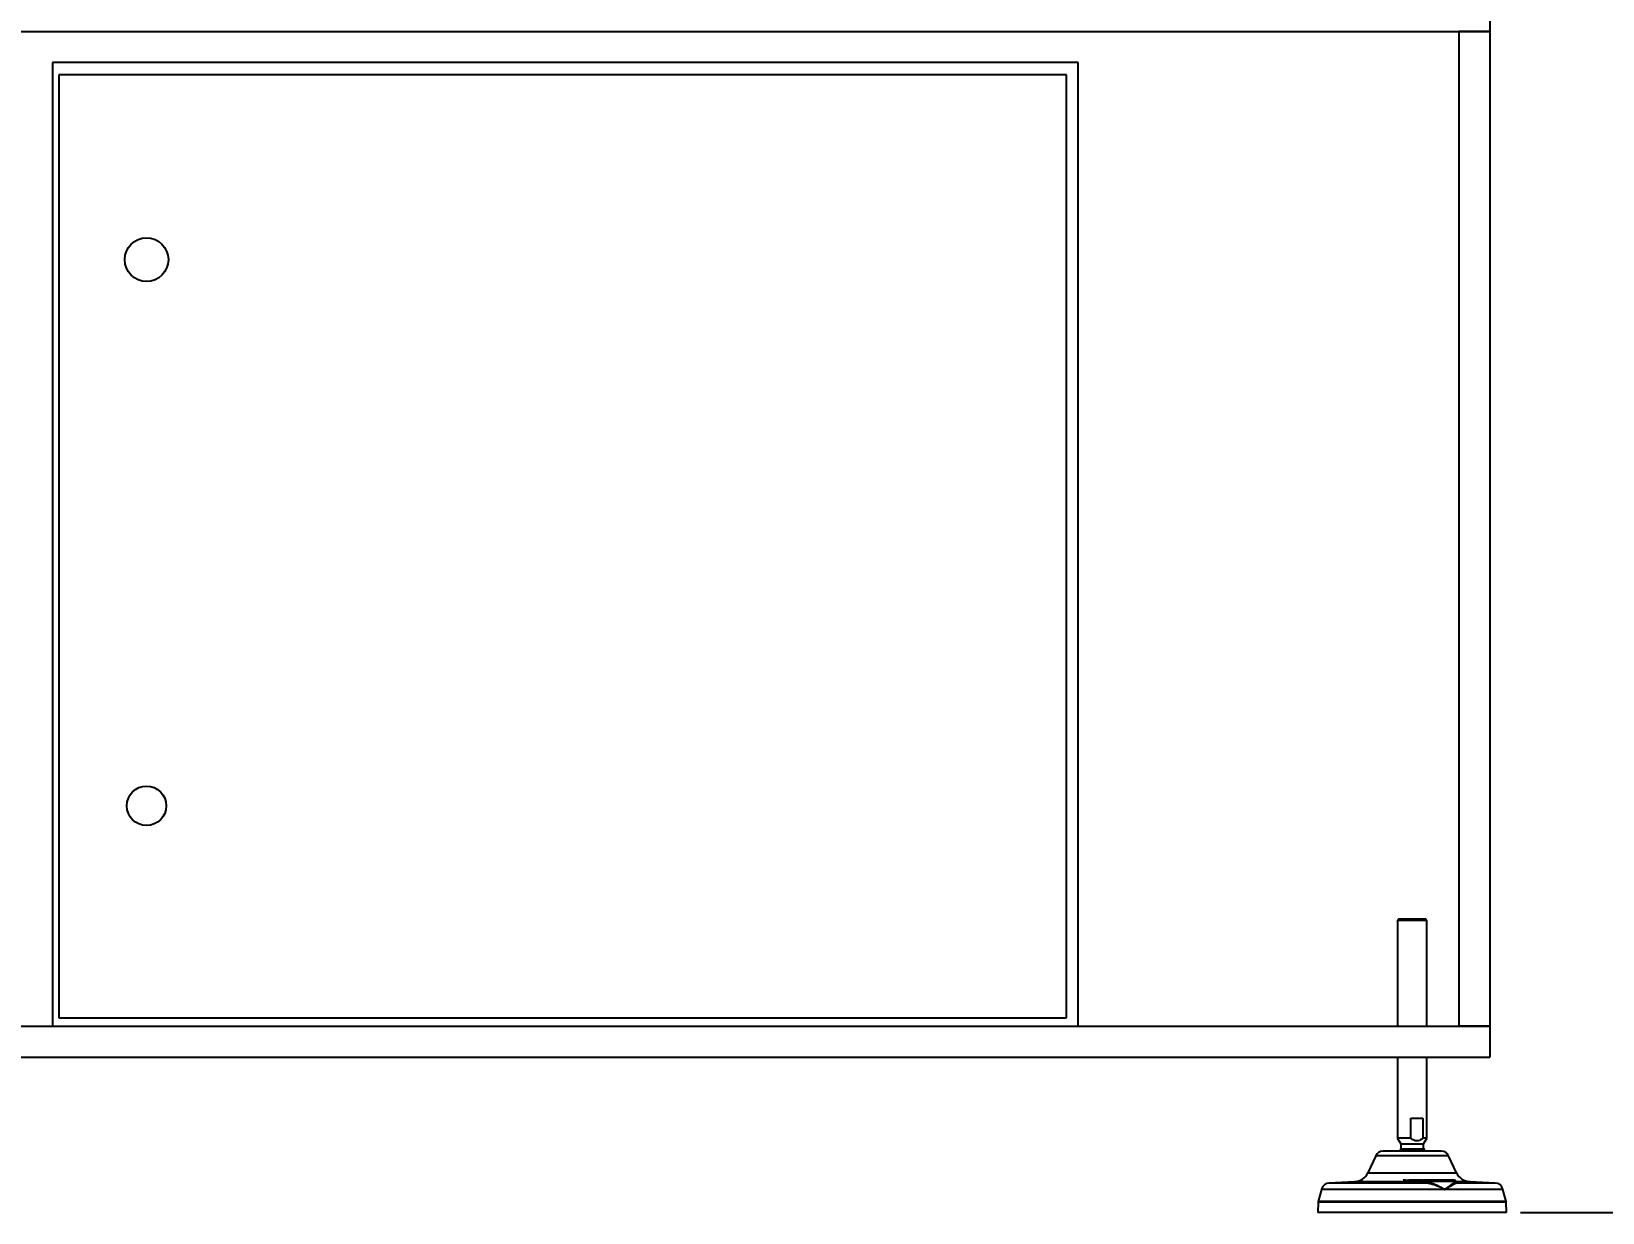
# Model space of a CAD drawing. Header units: millimetres. Extents: x 10 to 584, y 10 to 410.
# Drawn here: x 200.9 to 268.3, y 225.8 to 276.4 of the extents above; entities that cross this region are included whole.
import ezdxf

# ---------------------------------------------------------------- set-up
doc = ezdxf.new("R2010")
doc.units = ezdxf.units.MM
doc.layers.add('2', color=1, linetype='Continuous')
doc.styles.add('SLDTEXTSTYLE0', font='TXT', dxfattribs={"width": 0.7})
doc.dimstyles.new('SLDDIMSTYLE0', dxfattribs={"dimtxt": 3.5, "dimasz": 3.5, "dimexe": 0, "dimexo": 0.0625, "dimgap": 0.875, "dimtad": 1, "dimlfac": 15, "dimrnd": 1e-09, "dimzin": 12, "dimdsep": 46, "dimtxsty": 'SLDTEXTSTYLE0', "dimsah": 1, "dimcen": 0.09, "dimadec": 0, "dimazin": 3, "dimtfac": 1, "dimtofl": 0, "dimtmove": 0, "dimatfit": 3, "dimfxl": 0, "dimfrac": 2, "dimtolj": 1, "dimtzin": 12, "dimarcsym": 0})

# ---------------------------------------------------------------- blocks, each defined once
blk = doc.blocks.new('_D_1')
at = {"layer": '2', "color": 1}
for p, q in [((300.702, 291.645), (391.245, 291.645)), ((390.245, 225.778), (390.245, 291.645)), ((264.818, 225.778), (391.245, 225.778))]:
    blk.add_line(p, q, dxfattribs=at)
for points in [[(390.245, 291.645), (389.706, 288.145), (390.783, 288.145)], [(390.245, 225.778), (390.783, 229.278), (389.706, 229.278)]]:
    blk.add_solid(points, dxfattribs=at)
at = {"layer": '2', "color": 1, "char_height": 3.5, "attachment_point": 1, "rotation": 90, "style": 'SLDTEXTSTYLE0'}
for s, insert in [('50', (385.718, 263.293)), ('%%p', (385.733, 259.954)), ('1000', (385.718, 248.306))]:
    blk.add_mtext(s, dxfattribs=dict(at, insert=insert))

msp = doc.modelspace()

# ---------------------------------------------------------------- linework, layer by layer
at = {"color": 7, "linetype": 'Continuous', "lineweight": 25}
for p, q in [((263.50183, 277.77832), (263.50183, 276.44498)), ((180.32729, 276.44498), (263.50183, 276.44498)), ((263.50183, 276.44498), (262.16849, 276.44498)), ((262.16849, 276.44498), (262.16849, 233.77832)), ((263.50183, 276.44498), (263.50183, 233.77832)), ((245.83516, 275.11165), (201.83516, 275.11165)), ((201.83516, 275.11165), (201.83516, 233.77832)), ((245.83516, 233.77832), (245.83516, 275.11165)), ((245.34392, 274.57765), (202.11157, 274.57765)), ((202.11157, 274.57765), (202.11157, 234.12652)), ((245.34392, 234.12652), (245.34392, 274.57765)), ((259.60183, 238.37832), (259.53827, 238.31476)), ((259.53827, 238.31476), (259.53827, 233.77832)), ((259.53827, 238.31476), (260.79871, 238.31476)), ((259.60183, 238.37832), (260.73516, 238.37832)), ((260.79871, 238.31476), (260.73516, 238.37832)), ((260.79871, 233.77832), (260.79871, 238.31476)), ((202.11157, 234.12652), (245.34392, 234.12652)), ((176.83516, 233.77832), (263.50183, 233.77832)), ((263.50183, 233.77832), (262.16849, 233.77832)), ((263.50183, 233.77832), (263.50183, 232.44498)), ((176.83516, 232.44498), (263.50183, 232.44498)), ((259.53827, 232.44498), (259.53827, 228.96348)), ((260.79871, 228.96348), (260.79871, 232.44498)), ((260.11377, 229.82661), (260.62884, 229.82661)), ((260.11377, 228.96348), (260.11377, 229.82661)), ((260.62884, 229.82661), (260.62884, 228.96348)), ((259.53966, 228.96108), (259.67849, 228.72061)), ((259.5404, 228.9598), (259.67849, 228.72061)), ((259.67849, 228.72061), (259.67849, 228.51745)), ((259.67849, 228.72061), (259.67849, 228.51745)), ((259.67849, 228.72061), (260.65849, 228.72061)), ((260.65849, 228.72061), (260.79733, 228.96108)), ((260.65849, 228.72061), (260.79659, 228.9598)), ((260.65849, 228.51745), (260.65849, 228.72061)), ((260.65849, 228.51745), (260.65849, 228.72061)), ((258.60665, 228.21919), (258.26402, 227.48442)), ((262.07297, 227.48442), (261.73034, 228.21919)), ((259.87983, 227.16165), (259.78299, 227.16856)), ((259.85316, 227.14671), (259.99025, 227.13098)), ((260.55464, 227.16165), (260.03516, 227.16165)), ((260.55464, 227.16165), (260.64768, 227.16165)), ((256.27846, 226.77248), (256.14105, 226.25965)), ((257.6947, 227.10041), (256.61344, 227.04374)), ((260.54149, 227.05569), (259.94565, 227.10041)), ((259.99025, 227.13098), (260.50252, 227.11224)), ((260.50252, 227.11224), (260.594, 227.10501)), ((260.59556, 227.11224), (260.50252, 227.11224)), ((260.59556, 227.11224), (260.594, 227.10501)), ((260.594, 227.10501), (260.77985, 227.09307)), ((261.95228, 227.10928), (261.95649, 227.10606)), ((263.72354, 227.04374), (262.64228, 227.10041)), ((264.19594, 226.25965), (264.05852, 226.77248)), ((256.13659, 226.2298), (256.12082, 225.77832)), ((264.21616, 225.77832), (264.2004, 226.2298)), ((256.38894, 225.77832), (256.12082, 225.77832)), ((264.21616, 225.77832), (256.38894, 225.77832))]:
    msp.add_line(p, q, dxfattribs=at)
at = {"color": 59, "linetype": 'Continuous', "lineweight": 25}
for p, q in [((258.7101, 228.21919), (258.60665, 228.21919)), ((261.73034, 228.21919), (258.7101, 228.21919)), ((258.26402, 227.48442), (258.39017, 227.48442)), ((258.39017, 227.48442), (262.07297, 227.48442)), ((259.86085, 227.16856), (259.78299, 227.16856)), ((260.62756, 227.16856), (260.5791, 227.16856)), ((256.53614, 226.77248), (256.27846, 226.77248)), ((264.05852, 226.77248), (256.53614, 226.77248)), ((260.74226, 227.04374), (256.61344, 227.04374)), ((259.94565, 227.10041), (257.6947, 227.10041)), ((262.04119, 227.11224), (260.59556, 227.11224)), ((262.64228, 227.10041), (262.04638, 227.10041)), ((262.06424, 227.06934), (262.1008, 227.05569)), ((263.72354, 227.04374), (262.08672, 227.04374)), ((256.40366, 226.2298), (256.13659, 226.2298)), ((256.40783, 226.25965), (256.14105, 226.25965)), ((264.2004, 226.2298), (256.40366, 226.2298)), ((264.19594, 226.25965), (256.40783, 226.25965))]:
    msp.add_line(p, q, dxfattribs=at)
at = {"color": 7, "linetype": 'Continuous', "lineweight": 25}
for centre, radius in [((205.87464, 266.6545), 0.93536), ((205.87464, 243.22746), 0.84575)]:
    msp.add_circle(centre, radius, dxfattribs=at)
for centre, radius, start, end in [((258.90875, 228.07832), 0.33333, 90, 155.0000001), ((261.42824, 228.07832), 0.33333, 24.9999999, 90), ((257.65981, 227.76616), 0.66667, 272.9999983, 335), ((259.88166, 227.12711), 0.03459, 93.0300961, 145.471041), ((260.03766, 227.10976), 0.05195, 92.7599702, 155.8863333), ((260.55934, 227.1045), 0.05734, 94.7046644, 172.244614), ((260.65238, 227.1045), 0.05734, 94.7046681, 172.2446187), ((261.97679, 227.09498), 0.06667, 14.9999999, 90), ((262.67717, 227.76616), 0.66667, 205, 267.0000017), ((256.63263, 226.67758), 0.36667, 93.0000071, 165.0000074), ((259.94092, 227.15512), 0.05492, 274.9367745, 333.9251936), ((260.53493, 227.11529), 0.05995, 276.2828017, 350.1329004), ((260.72654, 227.09471), 0.05333, 287.1400234, 358.2367149), ((262.0898, 227.10978), 0.06611, 194.6453934, 267.3234155), ((263.70435, 226.67758), 0.36667, 14.9999926, 86.9999929), ((256.26984, 226.22514), 0.13333, 165.0000267, 177.9999835), ((264.06715, 226.22514), 0.13333, 2.0000165, 14.9999733)]:
    msp.add_arc(centre, radius, start, end, dxfattribs=at)
at = {"color": 59, "linetype": 'Continuous', "lineweight": 25}
msp.add_arc((262.10246, 227.12134), 0.06567, 248.4105358, 268.5525484, dxfattribs=at)
at = {"color": 7, "linetype": 'Continuous', "lineweight": 25}
for points, knots in [([(260.11377, 228.96348), (260.04334, 228.96348), (259.90297, 228.96348), (259.72342, 228.96348), (259.59844, 228.96348), (259.53696, 228.96348), (259.54463, 228.96348), (259.54678, 228.96348)], [0, 0, 0, 0, 0.22900481, 0.45639456, 0.6837843, 0.91117404, 1, 1, 1, 1]), ([(259.68111, 228.51715), (259.66909, 228.50131), (259.64445, 228.4688), (259.62904, 228.43102), (259.62114, 228.41165)], [0, 0, 0, 0, 0.48738986, 1, 1, 1, 1]), ([(259.68068, 228.51745), (259.67995, 228.51745), (259.67084, 228.51745), (259.69173, 228.51745), (259.71095, 228.51745)], [0, 0, 0, 0, 0.07963521, 1, 1, 1, 1]), ([(259.71095, 228.51745), (259.72526, 228.51745), (259.76245, 228.51745), (259.86405, 228.51745), (260.0115, 228.51745), (260.17748, 228.51745), (260.34207, 228.51745), (260.48778, 228.51745), (260.59509, 228.51745), (260.65421, 228.51745), (260.65248, 228.51745), (260.65183, 228.51745)], [0, 0, 0, 0, 0.07606141, 0.19758777, 0.31911413, 0.4406405, 0.56216686, 0.68369323, 0.80521959, 0.92674595, 1, 1, 1, 1]), ([(260.62884, 228.96348), (260.59662, 228.9394), (260.53253, 228.8915), (260.41979, 228.8495), (260.29384, 228.85479), (260.19167, 228.90374), (260.13434, 228.94771), (260.11377, 228.96348)], [0, 0, 0, 0, 0.209004651, 0.41563516, 0.623900342, 0.865043044, 1, 1, 1, 1]), ([(260.7902, 228.96348), (260.79092, 228.96348), (260.79282, 228.96348), (260.72878, 228.96348), (260.65653, 228.96348), (260.62884, 228.96348)], [0, 0, 0, 0, 0.27316694, 0.72144356, 1, 1, 1, 1]), ([(260.71744, 228.41165), (260.7162, 228.41503), (260.70392, 228.44844), (260.68321, 228.4857), (260.65898, 228.51523), (260.65504, 228.52003)], [0, 0, 0, 0, 0.08610248, 0.85154522, 1, 1, 1, 1]), ([(258.99219, 228.41165), (258.96794, 228.41165), (258.91799, 228.41165), (258.91194, 228.41165), (258.90882, 228.41165)], [0, 0, 0, 0, 0.48546055, 1, 1, 1, 1]), ([(261.42816, 228.41165), (261.42226, 228.41165), (261.41033, 228.41165), (261.32664, 228.41165), (261.21899, 228.41165), (261.11153, 228.41165), (260.99483, 228.41165), (260.83367, 228.41165), (260.62188, 228.41165), (260.39463, 228.41165), (260.15124, 228.41165), (259.89856, 228.41165), (259.65189, 228.41165), (259.46385, 228.41165), (259.32995, 228.41165), (259.21166, 228.41165), (259.08795, 228.41165), (259.02349, 228.41165), (258.99219, 228.41165)], [0, 0, 0, 0, 0.073071691, 0.147694069, 0.222316446, 0.258894153, 0.295481954, 0.365637023, 0.431827318, 0.498017614, 0.568172682, 0.641244373, 0.715866751, 0.790489128, 0.827066835, 0.863654636, 0.933809705, 1, 1, 1, 1]), ([(259.78299, 227.16856), (259.79507, 227.15894), (259.81924, 227.13969), (259.86248, 227.11819), (259.90467, 227.10497), (259.93443, 227.10166), (259.94565, 227.10041)], [0, 0, 0, 0, 0.24998836, 0.50000151, 0.81168607, 1, 1, 1, 1]), ([(259.78299, 227.16856), (259.79454, 227.16379), (259.80707, 227.15862), (259.82464, 227.15325), (259.83489, 227.15045), (259.84531, 227.14817), (259.85113, 227.14708), (259.85263, 227.14681), (259.85301, 227.14674), (259.85312, 227.14672), (259.85315, 227.14672), (259.85316, 227.14672), (259.85316, 227.14671)], [0, 0, 0, 0, 0.50018252, 0.54304986, 0.7500894, 0.93590058, 0.98322728, 0.99543745, 0.99867499, 0.99957658, 0.99984806, 1, 1, 1, 1]), ([(259.87983, 227.16165), (259.89782, 227.16165), (259.93548, 227.16165), (259.98578, 227.16165), (260.01856, 227.16165), (260.03516, 227.16165)], [0, 0, 0, 0, 0.31099716, 0.65120545, 1, 1, 1, 1]), ([(261.96863, 227.16165), (261.96859, 227.16165), (261.96847, 227.16165), (261.87835, 227.16165), (261.71873, 227.16165), (261.50951, 227.16165), (261.27341, 227.16165), (261.03001, 227.16165), (260.80546, 227.16165), (260.69931, 227.16165), (260.64768, 227.16165)], [0, 0, 0, 0, 0.085239508, 0.21896097, 0.352682431, 0.479307313, 0.605932195, 0.739653657, 0.873375118, 1, 1, 1, 1]), ([(260.74226, 227.04374), (260.70458, 227.04558), (260.62921, 227.04924), (260.57073, 227.05354), (260.54149, 227.05569)], [0, 0, 0, 0, 0.50000001, 1, 1, 1, 1]), ([(262.08672, 227.04374), (262.07469, 227.04114), (262.05064, 227.03594), (262.0027, 227.01414), (261.94614, 226.98523), (261.88269, 226.95053), (261.81027, 226.91018), (261.75257, 226.87791), (261.71129, 226.85498), (261.69113, 226.84381), (261.67003, 226.83215), (261.6348, 226.81276), (261.60049, 226.79394), (261.57148, 226.77853), (261.56377, 226.77471), (261.56163, 226.77375), (261.56096, 226.77352), (261.5607, 226.77344), (261.56053, 226.77346), (261.55981, 226.77364), (261.55746, 226.77465), (261.54886, 226.77846), (261.49409, 226.80476), (261.39951, 226.8488), (261.27078, 226.90353), (261.15348, 226.94857), (261.04467, 226.98517), (260.9519, 227.01119), (260.87378, 227.02835), (260.80663, 227.03946), (260.76375, 227.04231), (260.74226, 227.04374)], [0, 0, 0, 0, 0.06246637, 0.12494597, 0.18453138, 0.24994459, 0.30926912, 0.37499156, 0.38988498, 0.40527028, 0.42114809, 0.4375188, 0.48361927, 0.49553173, 0.49869682, 0.49958261, 0.49985229, 0.50000839, 0.5000694, 0.50015822, 0.5012955, 0.50444288, 0.51634052, 0.60497551, 0.68016526, 0.74999564, 0.81540588, 0.87499434, 0.91724665, 0.95851484, 1, 1, 1, 1]), ([(260.77985, 227.09307), (260.83738, 227.08498), (260.96268, 227.06736), (261.11961, 227.00335), (261.23522, 226.95004), (261.30214, 226.91696), (261.38347, 226.87449), (261.45729, 226.83332), (261.51417, 226.80036), (261.53959, 226.7851), (261.55185, 226.77808), (261.55734, 226.77456), (261.5598, 226.77372), (261.56091, 226.7736), (261.56377, 226.77442), (261.58612, 226.79139), (261.6294, 226.81903), (261.68737, 226.86072), (261.76672, 226.91729), (261.84625, 226.97604), (261.91792, 227.02853), (261.98054, 227.07357), (262.00817, 227.08546), (262.02584, 227.09307)], [0, 0, 0, 0, 0.11509559, 0.25068737, 0.29041124, 0.3324124, 0.37678242, 0.44493346, 0.47466874, 0.48838587, 0.49538354, 0.4989134, 0.4994153, 0.49989672, 0.50087253, 0.50480545, 0.55197991, 0.5990487, 0.64592124, 0.75426447, 0.82353246, 0.88709829, 1, 1, 1, 1]), ([(262.02584, 227.09307), (262.0335, 227.0949), (262.04881, 227.09856), (262.04212, 227.10286), (262.03878, 227.10501)], [0, 0, 0, 0, 0.49999981, 1, 1, 1, 1]), ([(262.07834, 227.06026), (262.07588, 227.06131), (262.07196, 227.06299), (262.0613, 227.0709), (262.05378, 227.08021), (262.04836, 227.08878), (262.04583, 227.09623), (262.04421, 227.10098)], [0, 0, 0, 0, 0.44286496, 0.70583662, 0.79461719, 0.8688968, 1, 1, 1, 1]), ([(262.08382, 227.05812), (262.08382, 227.05811), (262.08382, 227.05811), (262.08379, 227.05812), (262.08378, 227.05813), (262.08377, 227.05813), (262.08377, 227.05813), (262.08376, 227.05813), (262.08376, 227.05814), (262.08375, 227.05814), (262.08374, 227.05814), (262.08366, 227.05817), (262.08348, 227.05824), (262.08281, 227.0585), (262.08109, 227.05917), (262.07951, 227.0598), (262.0783, 227.06028)], [0, 0, 0, 0, 0.011551635, 0.013031616, 0.01351271, 0.013699902, 0.013860754, 0.014007286, 0.014154861, 0.014318376, 0.014508878, 0.015639189, 0.027152095, 0.082793626, 0.302997765, 1, 1, 1, 1]), ([(262.1008, 227.05569), (262.10439, 227.05354), (262.11156, 227.04924), (262.095, 227.04558), (262.08672, 227.04374)], [0, 0, 0, 0, 0.5, 1, 1, 1, 1])]:
    msp.add_open_spline(points, degree=3, knots=knots, dxfattribs=at)
at = {"color": 59, "linetype": 'Continuous', "lineweight": 25}
msp.add_open_spline([(261.98098, 227.10041), (261.97752, 227.10138), (261.97181, 227.10297), (261.96501, 227.10869), (261.96233, 227.11094)], degree=3, knots=[0, 0, 0, 0, 0.60527864, 1, 1, 1, 1], dxfattribs=at)

# ---------------------------------------------------------------- dimensions: what is measured, and where the dimension line sits
at = {"layer": '2', "color": 1}
dim = msp.add_linear_dim(base=(390.24471, 291.64498), p1=(263.81849, 225.77832), p2=(299.70183, 291.64498), angle=90, text='1000%%p50', dimstyle='SLDDIMSTYLE0', dxfattribs=at)
dim.commit()
dim.dimension.update_dxf_attribs({"geometry": '_D_1', "text_midpoint": (390.24471, 258.71165), "dimtype": 160})

doc.saveas('drawing.dxf')
